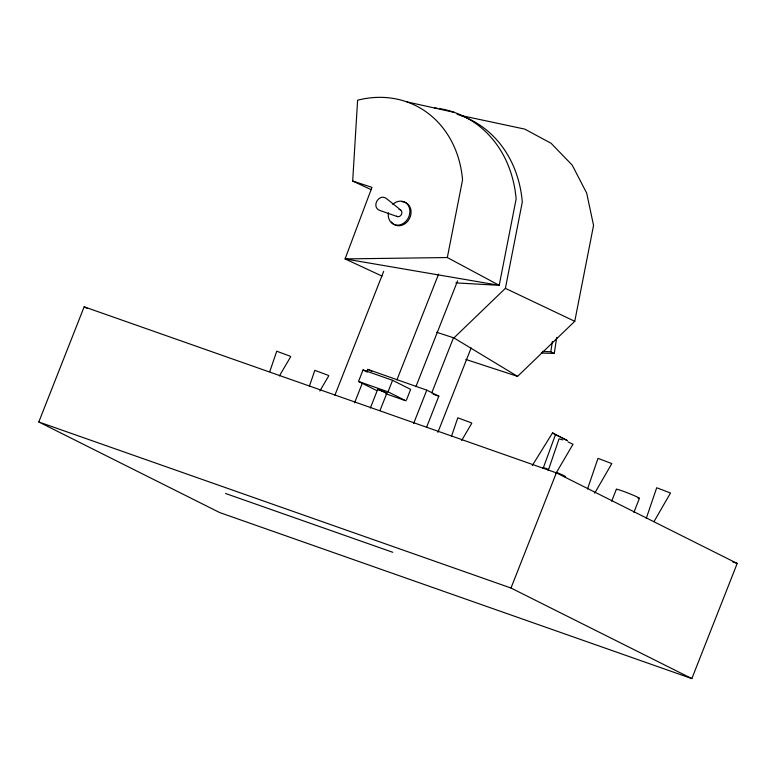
<?xml version="1.0" encoding="UTF-8"?>
<svg xmlns="http://www.w3.org/2000/svg" width="776" height="776" viewBox="0 0 776 776"><rect width="100%" height="100%" fill="white"/><g stroke="black" fill="none" stroke-linecap="round" stroke-linejoin="round"><path stroke-width="1.16" d="M371.19 189.674L352.682 181.05L357.61 100.211A110.454 92.693 -63.4 0 1 462.545 179.877L447.325 257.545L499.21 285.325L516.127 199.025A122.734 102.995 -63.4 0 0 439.381 108.553M556.712 337.434L554.268 353.458L550.814 351.732L552.386 341.43M436.636 332.264L453.921 337.909L505.389 288.352L522.297 202.041A122.734 102.995 -63.4 0 0 457.083 114.285M465.813 359.443L517.573 376.37L574.764 321.303L593.553 225.399L586.685 193.117L572.203 165.113L551.086 143.279L524.78 129.117L460.41 115.382M269.767 371.646L276.741 351.218L289.914 356.106L290.719 356.64L279.399 375.923M309.391 386.235L314.813 370.346L327.986 375.235L328.781 375.768L319.848 390.988M451.603 435.966L457.801 417.808L470.974 422.697L471.779 423.23L461.652 440.477M548.205 470.625L559.05 438.847L562.775 439.914M587.529 488.987L597.995 458.344L611.798 463.592L594.688 493.196M646.253 518.397L656.709 487.755L670.512 493.002L654.003 521.588M543.045 468.578L555.49 434.638L552.522 432.911L532.297 465.522M38.8 421.969L84.157 306.811L556.343 472.865L737.2 563.454L691.843 678.602L219.656 512.548L38.8 421.969L510.986 588.024L691.843 678.602M334.883 395.236L383.674 271.387M376.602 390.512L358.522 381.452L363.052 369.939L392.569 380.318L410.649 389.377L406.527 399.844M354.574 402.822L362.479 382.772M366.864 371.626L367.746 369.395L426.771 390.153L438.828 396.187L426.528 427.392M370.356 408.011L377.708 389.368L378.261 389.436L386.933 392.976L380.017 410.523M406.12 400.891L388.029 391.832L392.569 380.318M396.934 379.881L438.624 274.044M415.907 386.69L457.597 280.854M413.598 423.58L426.771 390.153M431.766 392.899L453.494 337.735M437.877 432.358L471.139 347.92M510.986 588.024L556.343 472.865M611.663 501.209L616.357 489.287M633.876 512.383L639.424 498.299M555.742 473.69L573.018 444.27L568.1 441.932M386.933 392.976L385.662 392.695M447.325 257.545L345.077 258.912L371.966 187.356L352.682 181.05M542.385 351.441L550.814 351.732M541.279 353.012L554.268 353.458M455.89 282.891L499.21 285.325L345.077 258.912L381.996 276.081M406.847 101.879L454.232 112.365M397.293 216.572L379.959 210.49C370.87 207.338 378.62 193.04 386.341 198.452L400.668 210.015M433.144 394.198L438.828 396.187M358.522 381.452L388.029 391.832M385.682 393.704L404.985 400.494M732.631 561.843L737.2 563.454M225.573 493.497L392.801 552.308M383.625 391.977L384.731 392.375M381.239 391.046L382.442 391.521M379.144 390.144L380.114 390.58M505.389 288.352L574.764 321.303M552.522 432.911L567.547 440.671L555.49 434.638M367.746 369.395L371.762 371.403M363.052 369.939L367.31 372.063M84.157 306.811L87.407 308.441M378.387 389.785L377.708 389.368M453.921 337.909L517.573 376.37M392.811 204.389A12.397 10.408 -63.4 0 1 409.224 207.454A12.397 10.408 -63.4 0 1 400.047 224.846A12.397 10.408 -63.4 0 1 388.388 212.789M402.104 201.731A12.397 10.408 -63.4 0 1 409.427 218.686A12.397 10.408 -63.4 0 1 391.424 221.994M399.126 209.501A3.715 3.123 -63.4 0 1 401.59 214.098A3.715 3.123 -63.4 0 1 396.575 216.194M434.638 107.903A122.734 102.995 -63.4 0 1 437.014 108.194M616.833 489.666A12.397 0.718 21.5 0 1 629.093 493.497A12.397 0.718 21.5 0 1 638.027 498.134M556.761 472.477A12.397 0.718 21.5 0 1 564.21 476.512M543.006 468.044A12.397 0.718 21.5 0 1 548.04 469.15"/></g></svg>
